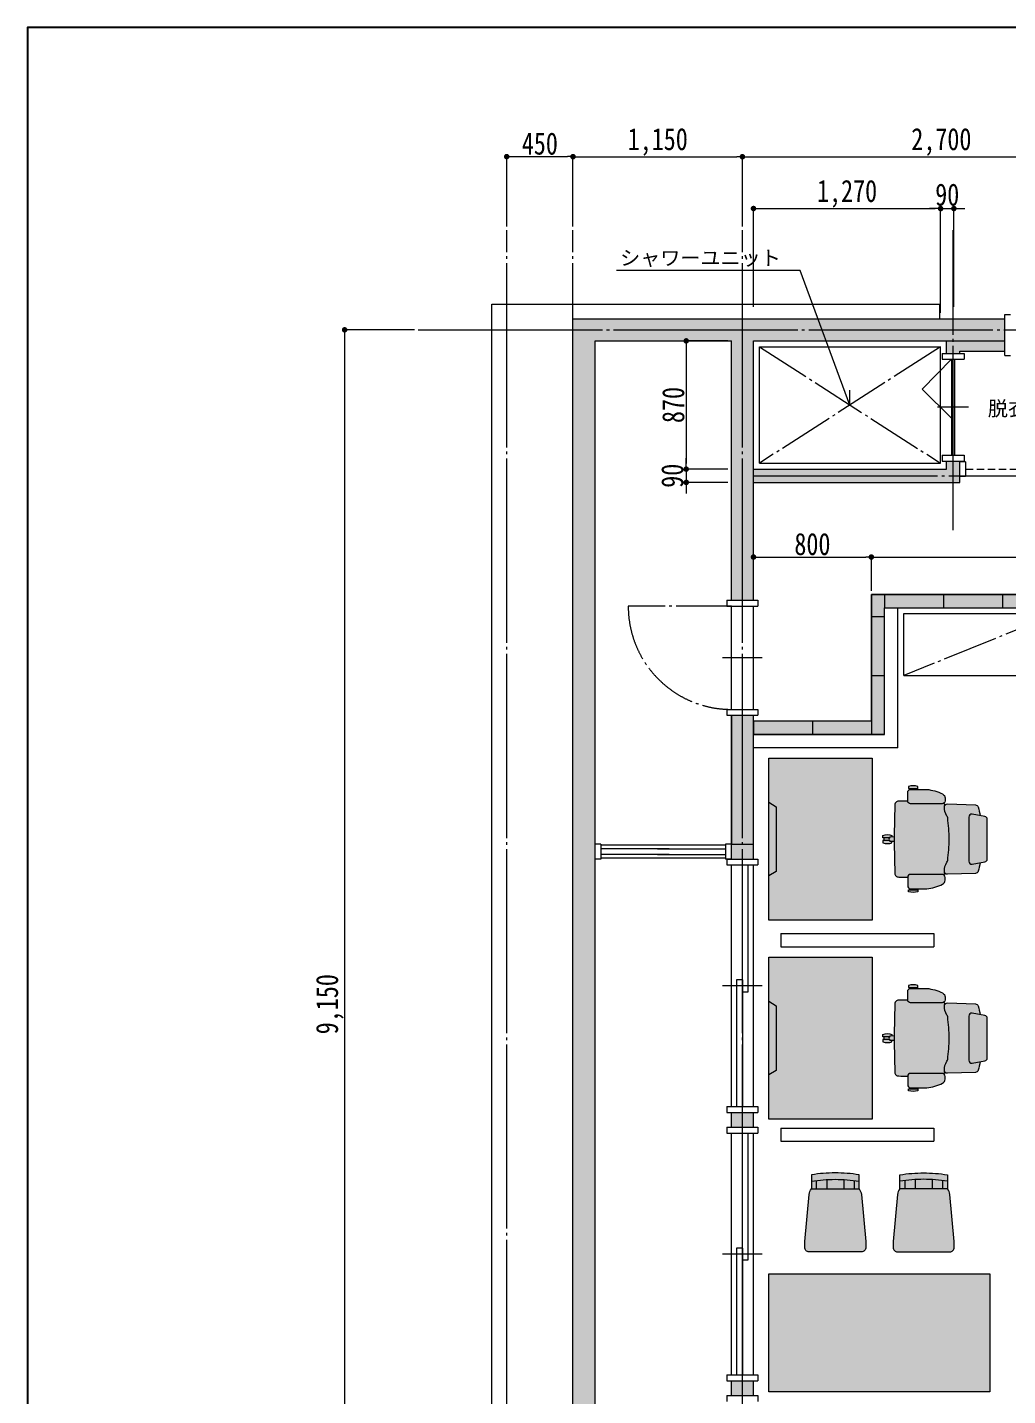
# Model space of a CAD drawing. Header units: millimetres. Extents: x 11317 to 32317, y 8490 to 23340.
# Drawn here: x 11317 to 17971, y 14058 to 23340 of the extents above; entities that cross this region are included whole.
import ezdxf

# ---------------------------------------------------------------- set-up
doc = ezdxf.new("R2010")
doc.units = ezdxf.units.MM
doc.header["$LTSCALE"] = 25
for name, pattern in [('1点鎖線15', [18, 15, -1.125, 0.75, -1.125]), ('JIS_08_50', [53, 50, -1.125, 0.75, -1.125]), ('破線2.00', [3, 2, -1])]:
    doc.linetypes.add(name, pattern=pattern)
doc.layers.add('サイズ', color=6, linetype='Continuous', plot=False)
for name, color, linetype, lineweight in [('基準線', 1, 'JIS_08_50', 5), ('壁', 4, 'Continuous', 9), ('室名', 2, 'Continuous', 0), ('家具', 6, 'Continuous', 5), ('建具', 2, 'Continuous', 5), ('建具-細線', 2, 'Continuous', 0), ('設備', 8, 'Continuous', 5), ('間仕切', 2, 'Continuous', 5)]:
    doc.layers.add(name, color=color, linetype=linetype, lineweight=lineweight)
doc.layers.add('文字', color=2, linetype='Continuous')
doc.styles.get("Standard").update_dxf_attribs({"font": 'MS Mincho.ttf', "width": 0.8})
doc.styles.add('ゴシック', font='MS Gothic.ttf')
doc.dimstyles.new('1-50', dxfattribs={"dimscale": 50, "dimtxt": 3, "dimasz": 0.75, "dimexe": 0, "dimexo": 0.5, "dimgap": 0.25, "dimtad": 1, "dimdec": 0, "dimdsep": 46, "dimlunit": 6, "dimtxsty": 'ゴシック', "dimblk1": 'DOT', "dimblk2": 'DOT', "dimsah": 1, "dimcen": 0.75, "dimadec": 0, "dimazin": 0, "dimtfac": 1, "dimtdec": 0, "dimtmove": 2, "dimatfit": 3, "dimldrblk": 'DOT', "dimfxl": 0, "dimtolj": 1, "dimtzin": 0, "dimlwd": 5, "dimlwe": 5, "dimarcsym": 0})

# ---------------------------------------------------------------- blocks, each defined once
blk = doc.blocks.new('*U19')
at = {"color": 0, "linetype": 'ByBlock', "lineweight": -2}
for points in [[(159.9, 584.2, -0.000032), (160.1, 584.2, -0.020178), (218.1, 569.5, -0.319451), (232.2, 551.2), (238.4, 361.1, -0.417291), (218.8, 340.4, -0.151809), (156.7, 358.2, 0.113964), (144.1, 362.9, 0.028395), (0, 373, 0.028395), (-144.1, 362.9, 0.113964), (-156.7, 358.2, -0.151809), (-218.8, 340.4, -0.417291), (-238.4, 361.1), (-232.2, 551.2, -0.319451), (-218.1, 569.5, -0.020178), (-160.1, 584.2, -0.000032), (-159.9, 584.2)], [(134.8, 631.8), (-134.8, 631.8, 0.363756), (-154.5, 615.2), (-169.6, 529.7, 0.466538), (-149.9, 506.2), (149.9, 506.2, 0.466538), (169.6, 529.7), (154.5, 615.2, 0.363756), (134.8, 631.8)], [(-231.6, 345.5, 0.036161), (-241.8, 334.8)], [(231.6, 345.5, -0.036161), (241.8, 334.8)], [(-337.5, 160.1), (-357.7, 160.1, 0.132155), (-357.7, 97.5), (-343.1, 97.5), (-343.1, 160.1)], [(337.5, 160.1), (357.7, 160.1, -0.132155), (357.7, 97.5), (343.1, 97.5), (343.1, 160.1)], [(-258.2, 91.8, -0.002949), (-257, 30.8, 0.426675), (-233.1, 3.9), (-26.8, 0), (26.8, 0), (233.1, 3.9, 0.426675), (257, 30.8, -0.002949), (258.2, 91.8)], [(-14.5, 0), (-12.9, -29.8, 0.271847), (0, -36.8, 0.271847), (12.9, -29.8), (14.5, 0)], [(-8.5, -34.4), (-8.5, -77.2), (-25, -77.2, -0.186325), (-25, -15), (-13.7, -15)], [(8.5, -34.4), (8.5, -77.2), (25, -77.2, 0.186325), (25, -15), (13.7, -15)]]:
    blk.add_lwpolyline(points, format="xyb", dxfattribs=at)
for points in [[(-279.2, 345.2), (-259.4, 345.2, -0.414214), (-239.4, 325.2), (-239.4, 111.7, -0.414214), (-259.4, 91.7), (-317.7, 91.7, -0.371125), (-337.5, 108.7), (-337.5, 221, -0.087014), (-306.1, 328.5, -0.285598)], [(279.2, 345.2), (259.4, 345.2, 0.414214), (239.4, 325.2), (239.4, 111.7, 0.414214), (259.4, 91.7), (317.7, 91.7, 0.371125), (337.5, 108.7), (337.5, 221, 0.087014), (306.1, 328.5, 0.285598)]]:
    blk.add_lwpolyline(points, format="xyb", close=True, dxfattribs=at)
for points in [[(-337.2, 107.3), (-343.1, 107.3)], [(337.2, 107.3), (343.1, 107.3)], [(-8.5, -70.1), (8.5, -70.1)]]:
    blk.add_lwpolyline(points, dxfattribs=at)
blk = doc.blocks.new('*U15')
at = {"color": 0, "linetype": 'ByBlock', "lineweight": -2}
blk.add_lwpolyline([(0, 535.4, 0.045154), (-161.5, 522.6), (-161.5, 427.3), (161.5, 427.3), (161.5, 522.6, 0.045154)], format="xyb", close=True, dxfattribs=at)
for points in [[(-161.5, 479.6, -0.035347), (0, 492.3, -0.035347), (161.5, 479.6)], [(161.5, 427.3, -0.135443), (177.9, 389.8), (207.5, 70.6), (207.5, 30, -0.414889), (177.4, 0), (-177.4, 0, -0.414889), (-207.5, 30), (-207.5, 70.6), (-177.9, 389.8, -0.135443), (-161.5, 427.3)]]:
    blk.add_lwpolyline(points, format="xyb", dxfattribs=at)
for points in [[(-128.9, 484), (-128.9, 427.3)], [(-57.6, 490.4), (-57.6, 427.3)], [(57.6, 490.4), (57.6, 427.3)], [(128.9, 484), (128.9, 427.3)]]:
    blk.add_lwpolyline(points, dxfattribs=at)
blk = doc.blocks.new('ダイニングテーブル1500_p（CAD素材.com）')
at = {"color": 0, "linetype": 'ByBlock', "lineweight": -2}
blk.add_lwpolyline([(-750, 800), (750, 800), (750, 0), (-750, 0)], close=True, dxfattribs=at)
blk = doc.blocks.new('デスク２')
at = {"color": 0, "linetype": 'ByBlock', "lineweight": -2}
for p, q in [((0, 250), (50, 220)), ((50, 220), (50, -220)), ((50, -220), (0, -250))]:
    blk.add_line(p, q, dxfattribs=at)
blk.add_lwpolyline([(0, -550), (0, 550), (700, 550), (700, -550)], close=True, dxfattribs=at)
blk = doc.blocks.new('_Dot')
at = {"color": 0, "linetype": 'ByBlock', "lineweight": -2}
blk.add_line((-0.5, 0), (-1, 0), dxfattribs=at)
at = {"color": 0, "linetype": 'ByBlock', "const_width": 0.5}
blk.add_lwpolyline([(-0.25, 0, 1), (0.25, 0, 1)], format="xyb", close=True, dxfattribs=at)
blk = doc.blocks.new('*D29')
at = {"layer": 'Defpoints', "color": 0, "transparency": 16777216}
for p in [(15020.6, 22463.1), (14570.6, 21963.2), (15020.6, 21963.2)]:
    blk.add_point(p, dxfattribs=at)
at = {"layer": '文字', "color": 0, "lineweight": 5, "transparency": 16777216}
for p, q in [((14570.6, 21988.2), (14570.6, 22463.1)), ((14608.1, 22463.1), (14983.1, 22463.1)), ((15020.6, 21988.2), (15020.6, 22463.1))]:
    blk.add_line(p, q, dxfattribs=at)
at = {"layer": '文字', "color": 0, "lineweight": 5, "transparency": 16777216, "xscale": 37.5, "yscale": 37.5, "zscale": 37.5, "rotation": 180}
blk.add_blockref('_Dot', (14570.6, 22463.1), dxfattribs=at)
at = {"layer": '文字', "color": 0, "lineweight": 5, "transparency": 16777216, "xscale": 37.5, "yscale": 37.5, "zscale": 37.5}
blk.add_blockref('_Dot', (15020.6, 22463.1), dxfattribs=at)
at = {"layer": '文字', "color": 0, "transparency": 16777216, "insert": (14795.6, 22550.6), "char_height": 150, "attachment_point": 5}
blk.add_mtext('\\A1;450', dxfattribs=at)
blk = doc.blocks.new('*D30')
at = {"layer": 'Defpoints', "color": 0, "transparency": 16777216}
for p in [(16170.6, 22462.3), (15020.6, 21963.2), (16170.6, 21963.2)]:
    blk.add_point(p, dxfattribs=at)
at = {"layer": '文字', "color": 0, "lineweight": 5, "transparency": 16777216}
for p, q in [((15020.6, 21988.2), (15020.6, 22462.3)), ((15058.1, 22462.3), (16133.1, 22462.3)), ((16170.6, 21988.2), (16170.6, 22462.3))]:
    blk.add_line(p, q, dxfattribs=at)
at = {"layer": '文字', "color": 0, "lineweight": 5, "transparency": 16777216, "xscale": 37.5, "yscale": 37.5, "zscale": 37.5, "rotation": 180}
blk.add_blockref('_Dot', (15020.6, 22462.3), dxfattribs=at)
at = {"layer": '文字', "color": 0, "lineweight": 5, "transparency": 16777216, "xscale": 37.5, "yscale": 37.5, "zscale": 37.5}
blk.add_blockref('_Dot', (16170.6, 22462.3), dxfattribs=at)
at = {"layer": '文字', "color": 0, "transparency": 16777216, "insert": (15595.6, 22562.7), "char_height": 150, "attachment_point": 5}
blk.add_mtext('\\A1;1,150', dxfattribs=at)
blk = doc.blocks.new('*D31')
at = {"layer": 'Defpoints', "color": 0, "transparency": 16777216}
for p in [(18870.6, 22462.3), (16170.6, 21963.2), (18870.6, 21963.2)]:
    blk.add_point(p, dxfattribs=at)
at = {"layer": '文字', "color": 0, "lineweight": 5, "transparency": 16777216}
for p, q in [((16170.6, 21988.2), (16170.6, 22462.3)), ((16208.1, 22462.3), (18833.1, 22462.3)), ((18870.6, 21988.2), (18870.6, 22462.3))]:
    blk.add_line(p, q, dxfattribs=at)
at = {"layer": '文字', "color": 0, "lineweight": 5, "transparency": 16777216, "xscale": 37.5, "yscale": 37.5, "zscale": 37.5, "rotation": 180}
blk.add_blockref('_Dot', (16170.6, 22462.3), dxfattribs=at)
at = {"layer": '文字', "color": 0, "lineweight": 5, "transparency": 16777216, "xscale": 37.5, "yscale": 37.5, "zscale": 37.5}
blk.add_blockref('_Dot', (18870.6, 22462.3), dxfattribs=at)
at = {"layer": '文字', "color": 0, "transparency": 16777216, "insert": (17520.6, 22562.7), "char_height": 150, "attachment_point": 5}
blk.add_mtext('\\A1;2,700', dxfattribs=at)
blk = doc.blocks.new('*D35')
at = {"layer": 'Defpoints', "color": 0, "transparency": 16777216}
for p in [(13970.6, 21288.1), (13470.6, 12138.1), (13970.6, 12138.1)]:
    blk.add_point(p, dxfattribs=at)
at = {"layer": '文字', "color": 0, "lineweight": 5, "transparency": 16777216}
for p, q in [((13945.6, 21288.1), (13470.6, 21288.1)), ((13470.6, 21250.6), (13470.6, 12175.6)), ((13945.6, 12138.1), (13470.6, 12138.1))]:
    blk.add_line(p, q, dxfattribs=at)
at = {"layer": '文字', "color": 0, "lineweight": 5, "transparency": 16777216, "xscale": 37.5, "yscale": 37.5, "zscale": 37.5}
for p, rotation in [((13470.6, 21288.1), 90), ((13470.6, 12138.1), 270)]:
    blk.add_blockref('_Dot', p, dxfattribs=dict(at, rotation=rotation))
at = {"layer": '文字', "color": 0, "transparency": 16777216, "insert": (13370.2, 16713.1), "char_height": 150, "attachment_point": 5, "rotation": 90}
blk.add_mtext('\\A1;9,150', dxfattribs=at)
blk = doc.blocks.new('*D39')
at = {"layer": 'Defpoints', "color": 0, "transparency": 16777216}
for p in [(16095.6, 21213.1), (15789.2, 20343.1), (16095.6, 20343.1)]:
    blk.add_point(p, dxfattribs=at)
at = {"layer": '文字', "color": 0, "lineweight": 5, "transparency": 16777216}
for p, q in [((16070.6, 21213.1), (15789.2, 21213.1)), ((15789.2, 21175.6), (15789.2, 20380.6)), ((16070.6, 20343.1), (15789.2, 20343.1))]:
    blk.add_line(p, q, dxfattribs=at)
at = {"layer": '文字', "color": 0, "lineweight": 5, "transparency": 16777216, "xscale": 37.5, "yscale": 37.5, "zscale": 37.5}
for p, rotation in [((15789.2, 21213.1), 90), ((15789.2, 20343.1), 270)]:
    blk.add_blockref('_Dot', p, dxfattribs=dict(at, rotation=rotation))
at = {"layer": '文字', "color": 0, "transparency": 16777216, "insert": (15701.7, 20778.1), "char_height": 150, "attachment_point": 5, "rotation": 90}
blk.add_mtext('\\A1;870', dxfattribs=at)
blk = doc.blocks.new('*D40')
at = {"layer": 'Defpoints', "color": 0, "transparency": 16777216}
for p in [(16095.6, 20343.1), (15789.2, 20253.1), (16095.6, 20253.1)]:
    blk.add_point(p, dxfattribs=at)
at = {"layer": '文字', "color": 0, "lineweight": 5, "transparency": 16777216}
for p, q in [((15789.2, 20380.6), (15789.2, 20418.1)), ((16070.6, 20343.1), (15789.2, 20343.1)), ((15789.2, 20343.1), (15789.2, 20253.1)), ((16070.6, 20253.1), (15789.2, 20253.1)), ((15789.2, 20215.6), (15789.2, 20178.1))]:
    blk.add_line(p, q, dxfattribs=at)
at = {"layer": '文字', "color": 0, "lineweight": 5, "transparency": 16777216, "xscale": 37.5, "yscale": 37.5, "zscale": 37.5}
for p, rotation in [((15789.2, 20343.1), 270), ((15789.2, 20253.1), 90)]:
    blk.add_blockref('_Dot', p, dxfattribs=dict(at, rotation=rotation))
at = {"layer": '文字', "color": 0, "transparency": 16777216, "insert": (15695.4, 20298.1), "char_height": 150, "attachment_point": 5, "rotation": 90}
blk.add_mtext('\\A1;90', dxfattribs=at)
blk = doc.blocks.new('*D44')
at = {"layer": 'Defpoints', "color": 0, "transparency": 16777216}
for p in [(17045.6, 19746.6), (16245.6, 19493.1), (17045.6, 19493.1)]:
    blk.add_point(p, dxfattribs=at)
at = {"layer": '文字', "color": 0, "lineweight": 5, "transparency": 16777216}
for p, q in [((16245.6, 19518.1), (16245.6, 19746.6)), ((16283.1, 19746.6), (17008.1, 19746.6)), ((17045.6, 19518.1), (17045.6, 19746.6))]:
    blk.add_line(p, q, dxfattribs=at)
at = {"layer": '文字', "color": 0, "lineweight": 5, "transparency": 16777216, "xscale": 37.5, "yscale": 37.5, "zscale": 37.5, "rotation": 180}
blk.add_blockref('_Dot', (16245.6, 19746.6), dxfattribs=at)
at = {"layer": '文字', "color": 0, "lineweight": 5, "transparency": 16777216, "xscale": 37.5, "yscale": 37.5, "zscale": 37.5}
blk.add_blockref('_Dot', (17045.6, 19746.6), dxfattribs=at)
at = {"layer": '文字', "color": 0, "transparency": 16777216, "insert": (16645.6, 19834.1), "char_height": 150, "attachment_point": 5}
blk.add_mtext('\\A1;800', dxfattribs=at)
blk = doc.blocks.new('*D45')
at = {"layer": 'Defpoints', "color": 0, "transparency": 16777216}
for p in [(23945.6, 19746.6), (17045.6, 19493.1), (23945.6, 19493.1)]:
    blk.add_point(p, dxfattribs=at)
at = {"layer": '文字', "color": 0, "lineweight": 5, "transparency": 16777216}
for p, q in [((17045.6, 19518.1), (17045.6, 19746.6)), ((17083.1, 19746.6), (20587.3, 19746.6)), ((23908.1, 19746.6), (21104, 19746.6)), ((23945.6, 19518.1), (23945.6, 19746.6))]:
    blk.add_line(p, q, dxfattribs=at)
at = {"layer": '文字', "color": 0, "lineweight": 5, "transparency": 16777216, "xscale": 37.5, "yscale": 37.5, "zscale": 37.5, "rotation": 180}
blk.add_blockref('_Dot', (17045.6, 19746.6), dxfattribs=at)
at = {"layer": '文字', "color": 0, "lineweight": 5, "transparency": 16777216, "xscale": 37.5, "yscale": 37.5, "zscale": 37.5}
blk.add_blockref('_Dot', (23945.6, 19746.6), dxfattribs=at)
at = {"layer": '文字', "color": 0, "transparency": 16777216, "insert": (20845.7, 19820.5), "char_height": 150, "attachment_point": 5}
blk.add_mtext('\\A1;≒7000', dxfattribs=at)
blk = doc.blocks.new('*D50')
at = {"layer": 'Defpoints', "color": 0, "transparency": 16777216}
for p in [(17515.6, 22110.7), (16245.6, 21418.3), (17515.6, 21378.3)]:
    blk.add_point(p, dxfattribs=at)
at = {"layer": '文字', "color": 0, "lineweight": 5, "transparency": 16777216}
for p, q in [((16245.6, 21443.3), (16245.6, 22110.7)), ((16283.1, 22110.7), (17478.1, 22110.7)), ((17515.6, 21403.3), (17515.6, 22110.7))]:
    blk.add_line(p, q, dxfattribs=at)
at = {"layer": '文字', "color": 0, "lineweight": 5, "transparency": 16777216, "xscale": 37.5, "yscale": 37.5, "zscale": 37.5, "rotation": 180}
blk.add_blockref('_Dot', (16245.6, 22110.7), dxfattribs=at)
at = {"layer": '文字', "color": 0, "lineweight": 5, "transparency": 16777216, "xscale": 37.5, "yscale": 37.5, "zscale": 37.5}
blk.add_blockref('_Dot', (17515.6, 22110.7), dxfattribs=at)
at = {"layer": '文字', "color": 0, "transparency": 16777216, "insert": (16880.6, 22211.1), "char_height": 150, "attachment_point": 5}
blk.add_mtext('\\A1;1,270', dxfattribs=at)
blk = doc.blocks.new('*D51')
at = {"layer": 'Defpoints', "color": 0, "transparency": 16777216}
for p in [(17605.6, 22110.7), (17515.6, 21418.3), (17605.6, 21418.3)]:
    blk.add_point(p, dxfattribs=at)
at = {"layer": '文字', "color": 0, "lineweight": 5, "transparency": 16777216}
for p, q in [((17478.1, 22110.7), (17440.6, 22110.7)), ((17515.6, 21443.3), (17515.6, 22110.7)), ((17515.6, 22110.7), (17605.6, 22110.7)), ((17605.6, 21443.3), (17605.6, 22110.7)), ((17643.1, 22110.7), (17680.6, 22110.7))]:
    blk.add_line(p, q, dxfattribs=at)
at = {"layer": '文字', "color": 0, "lineweight": 5, "transparency": 16777216, "xscale": 37.5, "yscale": 37.5, "zscale": 37.5}
blk.add_blockref('_Dot', (17515.6, 22110.7), dxfattribs=at)
at = {"layer": '文字', "color": 0, "lineweight": 5, "transparency": 16777216, "xscale": 37.5, "yscale": 37.5, "zscale": 37.5, "rotation": 180}
blk.add_blockref('_Dot', (17605.6, 22110.7), dxfattribs=at)
at = {"layer": '文字', "color": 0, "transparency": 16777216, "insert": (17560.6, 22204.5), "char_height": 150, "attachment_point": 5}
blk.add_mtext('\\A1;90', dxfattribs=at)

msp = doc.modelspace()

# ---------------------------------------------------------------- hatches: boundary and pattern name
at = {"layer": '壁', "transparency": 33554559}
h = msp.add_hatch(color=256, dxfattribs=at)
h.dxf.hatch_style = 1
h.paths.add_polyline_path([(17950.6, 21363.1), (15020.6, 21363.1), (15020.6, 10713.1), (16995.6, 10713.1), (16995.6, 10863.1), (15170.6, 10863.1), (15170.6, 21213.1), (16095.6, 21213.1), (16095.6, 19453.1), (16245.6, 19453.1), (16245.6, 21213.1), (17950.6, 21213.1)])
h = msp.add_hatch(color=256, dxfattribs=at)
h.dxf.hatch_style = 1
h.paths.add_polyline_path([(16095.6, 17798.1), (16245.6, 17798.1), (16245.6, 18673.1), (16095.6, 18673.1)])
h = msp.add_hatch(color=256, dxfattribs=at)
h.dxf.hatch_style = 1
h.paths.add_polyline_path([(16245.6, 17798.1), (16095.6, 17798.1), (16095.6, 17698.1), (16245.6, 17698.1)])
h = msp.add_hatch(color=256, dxfattribs=at)
h.dxf.hatch_style = 1
h.paths.add_polyline_path([(16245.6, 15978.1), (16095.6, 15978.1), (16095.6, 15878.1), (16245.6, 15878.1)])
h.paths.add_polyline_path([(16245.6, 14158.1), (16095.6, 14158.1), (16095.6, 14058.1), (16245.6, 14058.1)])
at = {"layer": '家具', "transparency": 33554483}
h = msp.add_hatch(color=256, dxfattribs=at)
h.dxf.hatch_style = 1
h.paths.add_polyline_path([(17050.6, 18383.1), (16350.6, 18383.1), (16350.6, 18083.1), (16400.6, 18053.1), (16400.6, 17613.1), (16350.6, 17583.1), (16350.6, 17283.1), (17050.6, 17283.1)])
h.paths.add_polyline_path([(16400.6, 18053.1), (16350.6, 18083.1), (16350.6, 17583.1), (16400.6, 17613.1)], flags=17)
h = msp.add_hatch(color=256, dxfattribs=at)
h.dxf.hatch_style = 1
h.paths.add_polyline_path([(17360.7, 18190.9, 0.132155), (17298.1, 18190.9), (17298.1, 18176.3), (17360.7, 18176.3)])
h.paths.add_polyline_path([(17360.7, 18176.3), (17307.9, 18176.3), (17307.9, 18170.4, -0.018643), (17309.3, 18170.6), (17360.7, 18170.6)])
h.paths.add_polyline_path([(17421.6, 18170.6), (17309.3, 18170.6, 0.371125), (17292.3, 18150.9), (17292.3, 18092.5, 0.414214), (17312.3, 18072.5), (17525.8, 18072.5, 0.414214), (17545.8, 18092.5), (17545.8, 18112.3, 0.285598), (17529.1, 18139.2, 0.087014)])
h.paths.add_polyline_path([(17563.5, 17977.2, 0.113964), (17558.8, 17989.9, -0.151809), (17541, 18052, -0.177664), (17546, 18064.8, 0.036161), (17535.4, 18075, -0.125689), (17525.8, 18072.5), (17312.3, 18072.5, -0.397284), (17292.3, 18091.4, -0.002949), (17231.4, 18090.1, 0.426675), (17204.5, 18066.2), (17200.6, 17860), (17200.6, 17806.3), (17204.5, 17600.1, 0.426675), (17231.4, 17576.2, -0.002949), (17292.3, 17574.9, -0.397284), (17312.3, 17593.8), (17525.8, 17593.8, -0.125689), (17535.4, 17591.3, 0.036161), (17546, 17601.5, -0.177664), (17541, 17614.3, -0.151809), (17558.8, 17676.4, 0.113964), (17563.5, 17689.1, 0.028395), (17573.6, 17833.1, 0.028395)])
h.paths.add_polyline_path([(17730.3, 18002.7), (17784.8, 17993.1, 0.000032), (17784.8, 17993.2, 0.020178), (17770.1, 18051.2, 0.321753), (17751.6, 18065.3), (17561.6, 18071.5, 0.417291), (17541, 18052, 0.151809), (17558.8, 17989.9, -0.113964), (17563.5, 17977.2, -0.028395), (17573.6, 17833.1, -0.028395), (17563.5, 17689.1, -0.113964), (17558.8, 17676.4, 0.151809), (17541, 17614.3, 0.417291), (17561.6, 17594.8), (17751.7, 17601, 0.319451), (17770.1, 17615.1, 0.020178), (17784.8, 17673.1, 0.000032), (17784.8, 17673.2), (17730.3, 17663.5, -0.466538), (17706.8, 17683.2), (17706.8, 17983.1, -0.466538)])
h.paths.add_polyline_path([(17832.3, 17967.9, 0.363756), (17815.8, 17987.6), (17730.3, 18002.7, 0.466538), (17706.8, 17983.1), (17706.8, 17683.2, 0.466538), (17730.3, 17663.5), (17815.8, 17678.7, 0.363756), (17832.3, 17698.4)])
h.paths.add_polyline_path([(17545.8, 17554), (17545.8, 17573.8, 0.414214), (17525.8, 17593.8), (17312.3, 17593.8, 0.414214), (17292.3, 17573.8), (17292.3, 17515.4, 0.371125), (17309.3, 17495.6), (17421.6, 17495.6, 0.087014), (17529.1, 17527.1, 0.285598)])
h.paths.add_polyline_path([(17360.7, 17495.6), (17309.3, 17495.6, -0.018643), (17307.9, 17495.9), (17307.9, 17490), (17360.7, 17490)])
h.paths.add_polyline_path([(17360.7, 17475.4), (17360.7, 17490), (17298.1, 17490), (17298.1, 17475.4, 0.132155)])
h.paths.add_polyline_path([(17200.6, 17847.6), (17170.8, 17846.1, 0.271847), (17163.8, 17833.1, 0.271847), (17170.8, 17820.2), (17200.6, 17818.7)])
h.paths.add_polyline_path([(17185.6, 17858.2, 0.186325), (17123.4, 17858.2), (17123.4, 17841.6), (17166.2, 17841.6, -0.111974), (17170.8, 17846.1), (17185.6, 17846.8)])
h.paths.add_polyline_path([(17163.8, 17833.1, -0.15515), (17166.2, 17841.6), (17130.5, 17841.6), (17130.5, 17824.7), (17166.2, 17824.7, -0.15515)])
h.paths.add_polyline_path([(17166.2, 17824.7), (17123.4, 17824.7), (17123.4, 17808.1, 0.186325), (17185.6, 17808.1), (17185.6, 17819.4), (17170.8, 17820.2, -0.111974)])
h = msp.add_hatch(color=256, dxfattribs=at)
h.dxf.hatch_style = 1
h.paths.add_polyline_path([(17050.6, 17033.1), (16350.6, 17033.1), (16350.6, 16733.1), (16400.6, 16703.1), (16400.6, 16263.1), (16350.6, 16233.1), (16350.6, 15933.1), (17050.6, 15933.1)])
h.paths.add_polyline_path([(16400.6, 16703.1), (16350.6, 16733.1), (16350.6, 16233.1), (16400.6, 16263.1)], flags=17)
h = msp.add_hatch(color=256, dxfattribs=at)
h.dxf.hatch_style = 1
h.paths.add_polyline_path([(17360.7, 16840.9, 0.132155), (17298.1, 16840.9), (17298.1, 16826.3), (17360.7, 16826.3)])
h.paths.add_polyline_path([(17360.7, 16826.3), (17307.9, 16826.3), (17307.9, 16820.4, -0.018643), (17309.3, 16820.6), (17360.7, 16820.6)])
h.paths.add_polyline_path([(17421.6, 16820.6), (17309.3, 16820.6, 0.371125), (17292.3, 16800.9), (17292.3, 16742.5, 0.414214), (17312.3, 16722.5), (17525.8, 16722.5, 0.414214), (17545.8, 16742.5), (17545.8, 16762.3, 0.285598), (17529.1, 16789.2, 0.087014)])
h.paths.add_polyline_path([(17563.5, 16627.2, 0.113964), (17558.8, 16639.9, -0.151809), (17541, 16702, -0.177664), (17546, 16714.8, 0.036161), (17535.4, 16725, -0.125689), (17525.8, 16722.5), (17312.3, 16722.5, -0.397284), (17292.3, 16741.4, -0.002949), (17231.4, 16740.1, 0.426675), (17204.5, 16716.2), (17200.6, 16510), (17200.6, 16456.3), (17204.5, 16250.1, 0.426675), (17231.4, 16226.2, -0.002949), (17292.3, 16224.9, -0.397284), (17312.3, 16243.8), (17525.8, 16243.8, -0.125689), (17535.4, 16241.3, 0.036161), (17546, 16251.5, -0.177664), (17541, 16264.3, -0.151809), (17558.8, 16326.4, 0.113964), (17563.5, 16339.1, 0.028395), (17573.6, 16483.1, 0.028395)])
h.paths.add_polyline_path([(17730.3, 16652.7), (17784.8, 16643.1, 0.000032), (17784.8, 16643.2, 0.020178), (17770.1, 16701.2, 0.321753), (17751.6, 16715.3), (17561.6, 16721.5, 0.417291), (17541, 16702, 0.151809), (17558.8, 16639.9, -0.113964), (17563.5, 16627.2, -0.028395), (17573.6, 16483.1, -0.028395), (17563.5, 16339.1, -0.113964), (17558.8, 16326.4, 0.151809), (17541, 16264.3, 0.417291), (17561.6, 16244.8), (17751.7, 16251, 0.319451), (17770.1, 16265.1, 0.020178), (17784.8, 16323.1, 0.000032), (17784.8, 16323.2), (17730.3, 16313.5, -0.466538), (17706.8, 16333.2), (17706.8, 16633.1, -0.466538)])
h.paths.add_polyline_path([(17832.3, 16617.9, 0.363756), (17815.8, 16637.6), (17730.3, 16652.7, 0.466538), (17706.8, 16633.1), (17706.8, 16333.2, 0.466538), (17730.3, 16313.5), (17815.8, 16328.7, 0.363756), (17832.3, 16348.4)])
h.paths.add_polyline_path([(17545.8, 16204), (17545.8, 16223.8, 0.414214), (17525.8, 16243.8), (17312.3, 16243.8, 0.414214), (17292.3, 16223.8), (17292.3, 16165.4, 0.371125), (17309.3, 16145.6), (17421.6, 16145.6, 0.087014), (17529.1, 16177.1, 0.285598)])
h.paths.add_polyline_path([(17360.7, 16145.6), (17309.3, 16145.6, -0.018643), (17307.9, 16145.9), (17307.9, 16140), (17360.7, 16140)])
h.paths.add_polyline_path([(17360.7, 16125.4), (17360.7, 16140), (17298.1, 16140), (17298.1, 16125.4, 0.132155)])
h.paths.add_polyline_path([(17200.6, 16497.6), (17170.8, 16496.1, 0.271847), (17163.8, 16483.1, 0.271847), (17170.8, 16470.2), (17200.6, 16468.7)])
h.paths.add_polyline_path([(17185.6, 16508.2, 0.186325), (17123.4, 16508.2), (17123.4, 16491.6), (17166.2, 16491.6, -0.111974), (17170.8, 16496.1), (17185.6, 16496.8)])
h.paths.add_polyline_path([(17163.8, 16483.1, -0.15515), (17166.2, 16491.6), (17130.5, 16491.6), (17130.5, 16474.7), (17166.2, 16474.7, -0.15515)])
h.paths.add_polyline_path([(17166.2, 16474.7), (17123.4, 16474.7), (17123.4, 16458.1, 0.186325), (17185.6, 16458.1), (17185.6, 16469.4), (17170.8, 16470.2, -0.111974)])
h = msp.add_hatch(color=256, dxfattribs=at)
h.dxf.hatch_style = 1
h.paths.add_polyline_path([(16962.1, 15555.7, 0.045154), (16800.6, 15568.6, 0.045154), (16639.1, 15555.7), (16639.1, 15460.4), (16962.1, 15460.4)])
h.paths.add_polyline_path([(16978.5, 15423, 0.135443), (16962.1, 15460.4), (16639.1, 15460.4, 0.135443), (16622.7, 15423), (16593.1, 15103.7), (16593.1, 15063.1, 0.414889), (16623.1, 15033.1), (16978.1, 15033.1, 0.413538), (17008.1, 15063.1), (17008.1, 15103.7)])
h = msp.add_hatch(color=256, dxfattribs=at)
h.dxf.hatch_style = 1
h.paths.add_polyline_path([(17562.1, 15555.7, 0.045154), (17400.6, 15568.6, 0.045154), (17239.1, 15555.7), (17239.1, 15460.4), (17562.1, 15460.4)])
h.paths.add_polyline_path([(17578.5, 15423, 0.135443), (17562.1, 15460.4), (17239.1, 15460.4, 0.135443), (17222.7, 15423), (17193.1, 15103.7), (17193.1, 15063.1, 0.414889), (17223.1, 15033.1), (17578.1, 15033.1, 0.413538), (17608.1, 15063.1), (17608.1, 15103.7)])
h = msp.add_hatch(color=256, dxfattribs=at)
h.dxf.hatch_style = 1
h.paths.add_polyline_path([(16350.6, 14883.1), (16350.6, 14083.1), (17850.6, 14083.1), (17850.6, 14883.1)])
at = {"layer": '間仕切', "transparency": 33554483}
h = msp.add_hatch(color=256, dxfattribs=at)
h.dxf.hatch_style = 1
h.paths.add_polyline_path([(17950.6, 21213.1), (17555.6, 21213.1), (17555.6, 21128.1), (17645.6, 21128.1), (17645.6, 21143.1), (17950.6, 21143.1)])
h.paths.add_polyline_path([(17645.6, 20398.1), (17555.6, 20398.1), (17555.6, 20343.1), (16245.6, 20343.1), (16245.6, 20253.1), (17645.6, 20253.1)])
h.paths.add_polyline_path([(18580.6, 20688.1), (18570.6, 20688.1), (18570.6, 21213.1), (18490.6, 21213.1), (18490.6, 21113.1), (18490.6, 20293.1), (18580.6, 20293.1)])
h.paths.add_polyline_path([(19250.6, 21133.1), (19710.6, 21133.1), (19710.6, 21213.1), (19170.6, 21213.1), (19170.6, 20688.1), (19160.6, 20688.1), (19160.6, 20293.1), (20020.6, 20293.1), (20020.6, 20383.1), (19250.6, 20383.1)])
h.paths.add_polyline_path([(20770.6, 21133.1), (20680.6, 21133.1), (20680.6, 20383.1), (20640.6, 20383.1), (20640.6, 20293.1), (20770.6, 20293.1)])
h.paths.add_polyline_path([(20520.6, 21213.1), (20490.6, 21213.1), (20490.6, 21133.1), (20520.6, 21133.1)])
h.paths.add_polyline_path([(21310.6, 21213.1), (21280.6, 21213.1), (21280.6, 21133.1), (21310.6, 21133.1)])
h.paths.add_polyline_path([(22360.6, 19403.1), (22280.6, 19403.1), (22280.6, 16893.1), (22360.6, 16893.1)])
h.paths.add_polyline_path([(23765.6, 18178.1), (23080.6, 18178.1), (23080.6, 18088.1), (23765.6, 18088.1)])
h.paths.add_polyline_path([(23765.6, 16063.1), (23080.6, 16063.1), (23080.6, 15973.1), (23765.6, 15973.1)])
h.paths.add_polyline_path([(22360.6, 16093.1), (22280.6, 16093.1), (22280.6, 14678.1), (22360.6, 14678.1)])
h.paths.add_polyline_path([(22090.6, 12738.1), (21140.6, 12738.1), (21140.6, 12648.1), (22090.6, 12648.1)])
h = msp.add_hatch(color=256, dxfattribs=at)
h.dxf.hatch_style = 1
h.paths.add_polyline_path([(21140.6, 14588.1), (21140.6, 14498.1), (23682.9, 14498.1), (23945.6, 14760.9), (23945.6, 19493.1), (17045.6, 19493.1), (17045.6, 18633.1), (16245.6, 18633.1), (16245.6, 18543.1), (17135.6, 18543.1), (17135.6, 19403.1), (23855.6, 19403.1), (23855.6, 14798.1), (23645.6, 14588.1)])

# ---------------------------------------------------------------- linework, layer by layer
at = {"layer": 'サイズ'}
msp.add_lwpolyline([(11317.4, 8490), (32317.4, 8490), (32317.4, 23340), (11317.4, 23340)], close=True, dxfattribs=at)
at = {"layer": '基準線'}
for p, q in [((14570.6, 9890.6), (14570.6, 21963.1)), ((15020.6, 9890.6), (15020.6, 21963.1)), ((16170.6, 9890.6), (16170.6, 21963.1)), ((17600.6, 19929.2), (17600.6, 21963.1)), ((13970.6, 21288.1), (27700.6, 21288.1)), ((16245.6, 20298.1), (18685, 20298.1))]:
    msp.add_line(p, q, dxfattribs=at)
at = {"layer": '壁'}
for p, q in [((14470.6, 21463.1), (17510.6, 21463.1)), ((14470.6, 10463.1), (14470.6, 21463.1)), ((17510.6, 21363.1), (17510.6, 21463.1)), ((15020.6, 21363.1), (17950.6, 21363.1)), ((15020.6, 10713.1), (15020.6, 21363.1)), ((15170.6, 21213.1), (16095.6, 21213.1)), ((15170.6, 10863.1), (15170.6, 21213.1)), ((16095.6, 19453.1), (16095.6, 21213.1)), ((16245.6, 21213.1), (17950.6, 21213.1)), ((16245.6, 19453.1), (16245.6, 21213.1)), ((16095.6, 18713.1), (16095.6, 19413.1)), ((16245.6, 18713.1), (16245.6, 19413.1)), ((16095.6, 17698.1), (16095.6, 18673.1)), ((16245.6, 17698.1), (16245.6, 18673.1)), ((16095.6, 16018.1), (16095.6, 17658.1)), ((16245.6, 16018.1), (16245.6, 17658.1)), ((16095.6, 15878.1), (16095.6, 15978.1)), ((16245.6, 15878.1), (16245.6, 15978.1)), ((16095.6, 14198.1), (16095.6, 15838.1)), ((16245.6, 14198.1), (16245.6, 15838.1)), ((16095.6, 14058.1), (16095.6, 14158.1)), ((16245.6, 14058.1), (16245.6, 14158.1))]:
    msp.add_line(p, q, dxfattribs=at)
at = {"layer": '室名'}
for p, q in [((16562.4, 21689.9), (15316.4, 21689.9)), ((16900.6, 20778.1), (16562.4, 21689.9)), ((16900.6, 20778.1), (16900.6, 20878.1))]:
    msp.add_line(p, q, dxfattribs=at)
at = {"layer": '家具'}
for p, q in [((17265.6, 18943.1), (17265.6, 19363.1)), ((17265.6, 19363.1), (18305.6, 19363.1)), ((17265.6, 18943.1), (18305.6, 18943.1))]:
    msp.add_line(p, q, dxfattribs=at)
at = {"layer": '家具', "linetype": '1点鎖線15'}
msp.add_line((18305.6, 19363.1), (17265.6, 18943.1), dxfattribs=at)
at = {"layer": '建具'}
for p, q in [((17950.6, 21113.1), (17950.6, 21393.1)), ((17950.6, 21393.1), (17990.6, 21393.1)), ((17390.6, 20885.9), (17590.6, 21088.1)), ((17525.6, 21128.1), (17675.6, 21128.1)), ((17525.6, 21128.1), (17525.6, 21088.1)), ((17525.6, 21088.1), (17675.6, 21088.1)), ((17675.6, 21128.1), (17675.6, 21088.1)), ((17950.6, 21113.1), (17990.6, 21113.1)), ((17590.6, 20688.1), (17390.6, 20885.9)), ((17705.6, 20763.1), (17495.6, 20763.1)), ((17525.6, 20438.1), (17675.6, 20438.1)), ((17525.6, 20438.1), (17525.6, 20398.1)), ((17675.6, 20438.1), (17675.6, 20398.1)), ((17525.6, 20398.1), (17675.6, 20398.1)), ((17685.6, 20393.1), (17645.6, 20393.1)), ((17685.6, 20393.1), (17685.6, 20293.1)), ((17685.6, 20293.1), (17645.6, 20293.1)), ((16065.6, 19453.1), (16275.6, 19453.1)), ((16065.6, 19453.1), (16065.6, 19413.1)), ((16065.6, 19413.1), (16275.6, 19413.1)), ((16275.6, 19453.1), (16275.6, 19413.1)), ((16305.6, 19063.1), (16035.6, 19063.1)), ((16065.6, 18713.1), (16275.6, 18713.1)), ((16065.6, 18713.1), (16065.6, 18673.1)), ((16065.6, 18673.1), (16275.6, 18673.1)), ((16275.6, 18713.1), (16275.6, 18673.1)), ((15210.6, 17798.1), (15170.6, 17798.1)), ((15210.6, 17798.1), (15210.6, 17698.1)), ((15673.1, 17768.1), (15210.6, 17768.1)), ((15593.1, 17768.1), (16055.6, 17768.1)), ((16055.6, 17798.1), (16055.6, 17698.1)), ((16095.6, 17798.1), (16055.6, 17798.1)), ((15210.6, 17698.1), (15170.6, 17698.1)), ((15673.1, 17728.1), (15210.6, 17728.1)), ((15593.1, 17728.1), (16055.6, 17728.1)), ((16095.6, 17698.1), (16055.6, 17698.1)), ((16065.6, 17698.1), (16275.6, 17698.1)), ((16065.6, 17698.1), (16065.6, 17658.1)), ((16065.6, 17658.1), (16275.6, 17658.1)), ((16170.6, 16798.1), (16170.6, 17658.1)), ((16210.6, 16798.1), (16210.6, 17658.1)), ((16275.6, 17698.1), (16275.6, 17658.1)), ((16305.6, 16838.1), (16035.6, 16838.1)), ((16130.6, 16878.1), (16130.6, 16018.1)), ((16170.6, 16878.1), (16130.6, 16878.1)), ((16170.6, 16878.1), (16170.6, 16018.1)), ((16170.6, 16798.1), (16210.6, 16798.1)), ((16065.6, 16018.1), (16275.6, 16018.1)), ((16065.6, 16018.1), (16065.6, 15978.1)), ((16065.6, 15978.1), (16275.6, 15978.1)), ((16275.6, 16018.1), (16275.6, 15978.1)), ((16065.6, 15878.1), (16275.6, 15878.1)), ((16065.6, 15878.1), (16065.6, 15838.1)), ((16275.6, 15878.1), (16275.6, 15838.1)), ((16065.6, 15838.1), (16275.6, 15838.1)), ((16170.6, 14978.1), (16170.6, 15838.1)), ((16210.6, 14978.1), (16210.6, 15838.1)), ((16130.6, 15058.1), (16130.6, 14198.1)), ((16170.6, 15058.1), (16130.6, 15058.1)), ((16170.6, 15058.1), (16170.6, 14198.1)), ((16305.6, 15018.1), (16035.6, 15018.1)), ((16170.6, 14978.1), (16210.6, 14978.1)), ((16065.6, 14198.1), (16275.6, 14198.1)), ((16065.6, 14198.1), (16065.6, 14158.1)), ((16065.6, 14158.1), (16275.6, 14158.1)), ((16275.6, 14198.1), (16275.6, 14158.1)), ((16065.6, 14058.1), (16275.6, 14058.1)), ((16065.6, 14058.1), (16065.6, 14018.1)), ((16275.6, 14058.1), (16275.6, 14018.1))]:
    msp.add_line(p, q, dxfattribs=at)
at = {"layer": '建具', "linetype": '破線2.00'}
msp.add_line((17685.6, 20343.1), (18450.6, 20343.1), dxfattribs=at)
at = {"layer": '建具', "linetype": '1点鎖線15'}
msp.add_line((16095.6, 19413.1), (15395.6, 19413.1), dxfattribs=at)
msp.add_arc((16095.6, 19413.1), 700, 180, 270, dxfattribs=at)
at = {"layer": '建具-細線'}
for p, q in [((17590.6, 21088.1), (17590.6, 20438.1)), ((17610.6, 21088.1), (17610.6, 20438.1))]:
    msp.add_line(p, q, dxfattribs=at)
at = {"layer": '設備'}
for p, q in [((16285.6, 21173.1), (17515.6, 21173.1)), ((16285.6, 20383.1), (16285.6, 21173.1)), ((17515.6, 20383.1), (17515.6, 21173.1)), ((16285.6, 20383.1), (17515.6, 20383.1))]:
    msp.add_line(p, q, dxfattribs=at)
at = {"layer": '設備', "linetype": '1点鎖線15'}
for p, q in [((16285.6, 21173.1), (17515.6, 20383.1)), ((17515.6, 21173.1), (16285.6, 20383.1))]:
    msp.add_line(p, q, dxfattribs=at)
at = {"layer": '間仕切'}
for p, q in [((17555.6, 21128.1), (17555.6, 21213.1)), ((17645.6, 21143.1), (17950.6, 21143.1)), ((17645.6, 21128.1), (17645.6, 21143.1)), ((16245.6, 20343.1), (17555.6, 20343.1)), ((17555.6, 20343.1), (17555.6, 20398.1)), ((17645.6, 20253.1), (17645.6, 20398.1)), ((16245.6, 20253.1), (17645.6, 20253.1)), ((17045.6, 19493.1), (23945.6, 19493.1)), ((17045.6, 18633.1), (17045.6, 19493.1)), ((17135.6, 19493.1), (17135.6, 19403.1)), ((17535.6, 19493.1), (17535.6, 19403.1)), ((17935.6, 19493.1), (17935.6, 19403.1)), ((17135.6, 19403.1), (23855.6, 19403.1)), ((17135.6, 18543.1), (17135.6, 19403.1)), ((17225.6, 18453.1), (17225.6, 19403.1)), ((17045.6, 19343.1), (17135.6, 19343.1)), ((17045.6, 18943.1), (17135.6, 18943.1)), ((16095.6, 18673.1), (16245.6, 18673.1)), ((16095.6, 18673.1), (16095.6, 17798.1)), ((16245.6, 17798.1), (16245.6, 18673.1)), ((17045.6, 18633.1), (16245.6, 18633.1)), ((16645.6, 18633.1), (16645.6, 18543.1)), ((17045.6, 18633.1), (17045.6, 18543.1)), ((17135.6, 18543.1), (16245.6, 18543.1)), ((17225.6, 18453.1), (16245.6, 18453.1)), ((16055.6, 17793.1), (15210.6, 17793.1)), ((16095.6, 17798.1), (16245.6, 17798.1)), ((16055.6, 17703.1), (15210.6, 17703.1)), ((16430.6, 17193.1), (17470.6, 17193.1)), ((16430.6, 17193.1), (16430.6, 17103.1)), ((17470.6, 17193.1), (17470.6, 17103.1)), ((16430.6, 17103.1), (17470.6, 17103.1)), ((16430.6, 15873.1), (17470.6, 15873.1)), ((16430.6, 15873.1), (16430.6, 15783.1)), ((17470.6, 15873.1), (17470.6, 15783.1)), ((16430.6, 15783.1), (17470.6, 15783.1))]:
    msp.add_line(p, q, dxfattribs=at)
msp.add_lwpolyline([(16245.6, 18633.1), (16245.6, 18543.1), (17135.6, 18543.1), (17135.6, 19403.1), (23855.6, 19403.1), (23855.6, 14798.1), (23645.6, 14588.1), (21140.6, 14588.1), (21140.6, 14498.1), (23682.9, 14498.1), (23945.6, 14760.9), (23945.6, 19493.1), (17045.6, 19493.1), (17045.6, 18633.1), (16245.6, 18633.1)], dxfattribs=at)

# ---------------------------------------------------------------- block references
at = {"layer": '家具'}
for name, p in [('デスク２', (16350.6, 17833.1)), ('デスク２', (16350.6, 16483.1)), ('*U15', (16800.6, 15033.1)), ('ダイニングテーブル1500_p（CAD素材.com）', (17100.6, 14083.1))]:
    msp.add_blockref(name, p, dxfattribs=at)
at = {"layer": '家具', "rotation": 270}
for p in [(17200.6, 17833.1), (17200.6, 16483.1)]:
    msp.add_blockref('*U19', p, dxfattribs=at)
at = {"layer": '家具', "xscale": -1}
msp.add_blockref('*U15', (17400.6, 15033.1), dxfattribs=at)

# ---------------------------------------------------------------- texts
at = {"layer": '室名'}
for s, p in [('シャワーユニット', (15340.1, 21725.9)), ('脱衣所', (17836.2, 20704.1))]:
    msp.add_text(s, height=100, dxfattribs=at).set_placement(p)

# ---------------------------------------------------------------- dimensions: what is measured, and where the dimension line sits
at = {"layer": '文字'}
for base, p1, p2, override, picture, middle in [((15020.6, 22463.1), (14570.6, 21963.2), (15020.6, 21963.2), {"dimtxsty": 'Standard'}, '*D29', (14795.6, 22550.6)), ((16170.6, 22462.3), (15020.6, 21963.2), (16170.6, 21963.2), {"dimtxsty": 'Standard'}, '*D30', (15595.6, 22562.7)), ((18870.6, 22462.3), (16170.6, 21963.2), (18870.6, 21963.2), {"dimtxt": 3, "dimtxsty": 'Standard'}, '*D31', (17520.6, 22562.7)), ((17515.6, 22110.7), (16245.6, 21418.3), (17515.6, 21378.3), {"dimtxsty": 'Standard'}, '*D50', (16880.6, 22211.1)), ((17605.6, 22110.7), (17515.6, 21418.3), (17605.6, 21418.3), {"dimtxsty": 'Standard'}, '*D51', (17560.6, 22204.5)), ((17045.6, 19746.6), (16245.6, 19493.1), (17045.6, 19493.1), {"dimtxsty": 'Standard'}, '*D44', (16645.6, 19834.1))]:
    dim = msp.add_linear_dim(base=base, p1=p1, p2=p2, dimstyle='1-50', override=override, dxfattribs=at)
    dim.commit()
    dim.dimension.update_dxf_attribs({"geometry": picture, "text_midpoint": middle})
for base, p1, p2, picture, middle in [((13470.6, 12138.1), (13970.6, 21288.1), (13970.6, 12138.1), '*D35', (13370.2, 16713.1)), ((15789.2, 20343.1), (16095.6, 21213.1), (16095.6, 20343.1), '*D39', (15701.7, 20778.1)), ((15789.2, 20253.1), (16095.6, 20343.1), (16095.6, 20253.1), '*D40', (15695.4, 20298.1))]:
    dim = msp.add_linear_dim(base=base, p1=p1, p2=p2, angle=90, dimstyle='1-50', override={"dimtxsty": 'Standard'}, dxfattribs=at)
    dim.commit()
    dim.dimension.update_dxf_attribs({"geometry": picture, "text_midpoint": middle})
dim = msp.add_linear_dim(base=(23945.6, 19746.6), p1=(17045.6, 19493.1), p2=(23945.6, 19493.1), text='≒7000', dimstyle='1-50', override={"dimtxsty": 'Standard'}, dxfattribs=at)
dim.commit()
dim.dimension.update_dxf_attribs({"geometry": '*D45', "text_midpoint": (20845.7, 19820.5), "dimtype": 160})

doc.saveas('drawing.dxf')
